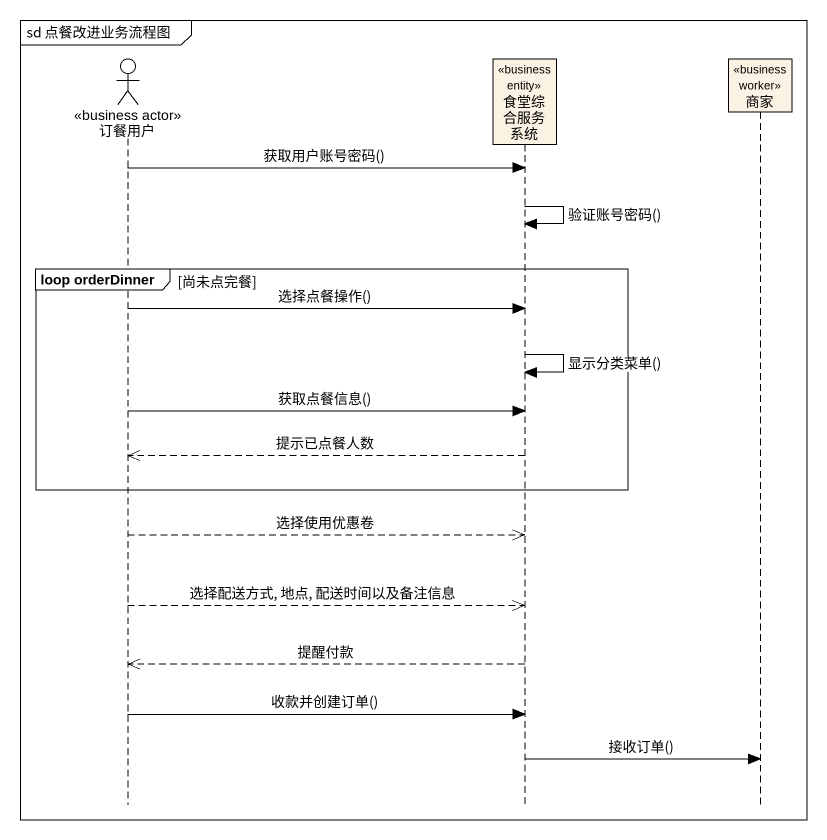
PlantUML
@startuml
mainframe sd 点餐改进业务流程图
hide footbox
actor 订餐用户 <<business actor>>
participant 食堂综合服务系统 <<business entity>>
participant 商家 <<business worker>>

订餐用户 -> 食堂综合服务系统 : 获取用户账号密码()
食堂综合服务系统 -> 食堂综合服务系统 : 验证账号密码()
group loop orderDinner [尚未点完餐]
  订餐用户 -> 食堂综合服务系统 : 选择点餐操作()
  食堂综合服务系统 -> 食堂综合服务系统 : 显示分类菜单()
  订餐用户 -> 食堂综合服务系统 : 获取点餐信息()
  食堂综合服务系统 -->> 订餐用户 : 提示已点餐人数
end
订餐用户 -->> 食堂综合服务系统 : 选择使用优惠卷
订餐用户 -->> 食堂综合服务系统 : 选择配送方式, 地点, 配送时间以及备注信息
食堂综合服务系统 -->> 订餐用户 : 提醒付款
订餐用户 -> 食堂综合服务系统 : 收款并创建订单()
食堂综合服务系统 -> 商家 : 接收订单()
@enduml
